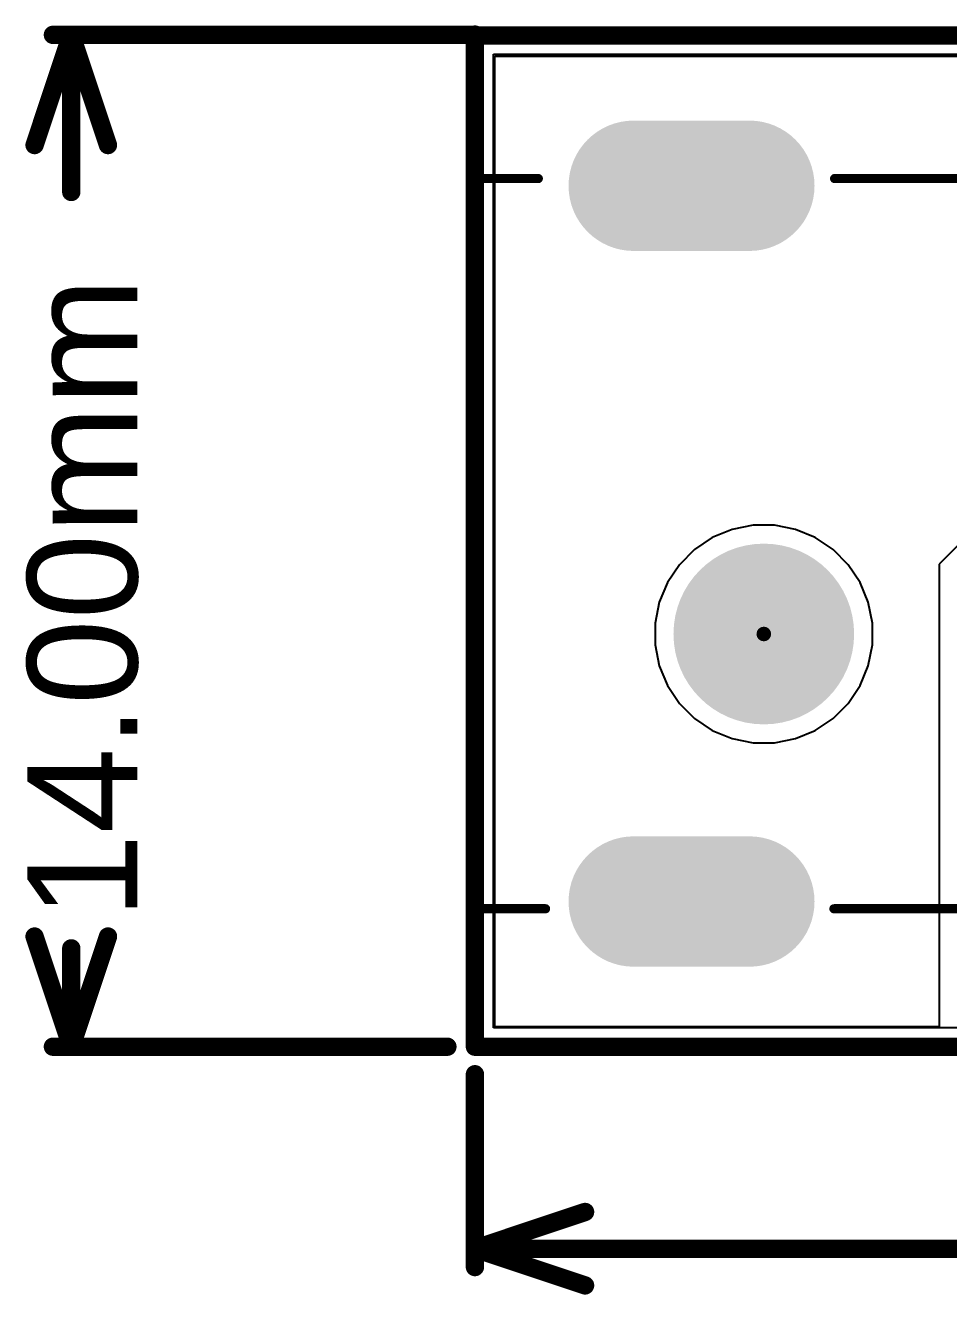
# Model space of a CAD drawing. Header units: inches. Extents: x -0.24 to 2.39, y -0.15 to 0.56.
# Drawn here: x -0.245 to 0.258, y -0.135 to 0.556 of the extents above; entities that cross this region are included whole.
import ezdxf

# ---------------------------------------------------------------- set-up
doc = ezdxf.new("R2010")
doc.units = ezdxf.units.IN
doc.header["$MEASUREMENT"] = 0
for name, color, linetype in [('Board Outline', 216, 'Continuous'), ('Bottom Layer', 5, 'Continuous'), ('Bottom Solder', 6, 'Continuous'), ('Multi-Layer', 9, 'Continuous'), ('Pad Holes', 156, 'Continuous'), ('Top Layer', 1, 'Continuous'), ('Top Overlay', 2, 'Continuous'), ('Top Solder', 216, 'Continuous')]:
    doc.layers.add(name, color=color, linetype=linetype)
doc.styles.add('Arial', font='', dxfattribs={"height": 0.2})
doc.styles.get('Arial').set_extended_font_data('Arial')

# ---------------------------------------------------------------- blocks, each defined once
blk = doc.blocks.new('PJ_051AH_4')
at = {"layer": 'Bottom Layer'}
h = blk.add_hatch(color=5, dxfattribs=at)
edge = h.paths.add_edge_path()
edge.add_arc((0.1122, 0.19488), 0.0315, 90, 270)
edge.add_line((0.1122, 0.16339), (0.1752, 0.16339))
edge.add_arc((0.1752, 0.19488), 0.0315, 270, 450)
edge.add_line((0.1752, 0.22638), (0.1122, 0.22638))
h = blk.add_hatch(color=5, dxfattribs=at)
edge = h.paths.add_edge_path()
edge.add_arc((-0.11417, 0.17913), 0.02953, 270, 450)
edge.add_line((-0.11417, 0.20866), (-0.17323, 0.20866))
edge.add_arc((-0.17323, 0.17913), 0.02953, 90, 270)
edge.add_line((-0.17323, 0.14961), (-0.11417, 0.14961))
h = blk.add_hatch(color=5, dxfattribs=at)
edge = h.paths.add_edge_path()
edge.add_arc((-0.11417, 0.04921), 0.02953, 270, 450)
edge.add_line((-0.11417, 0.07874), (-0.17323, 0.07874))
edge.add_arc((-0.17323, 0.04921), 0.02953, 90, 270)
edge.add_line((-0.17323, 0.01969), (-0.11417, 0.01969))
h = blk.add_hatch(color=5, dxfattribs=at)
edge = h.paths.add_edge_path()
edge.add_arc((-0.17323, -0.15945), 0.02953, 90, 270)
edge.add_line((-0.17323, -0.18898), (-0.11417, -0.18898))
edge.add_arc((-0.11417, -0.15945), 0.02953, 270, 450)
edge.add_line((-0.11417, -0.12992), (-0.17323, -0.12992))
h = blk.add_hatch(color=5, dxfattribs=at)
edge = h.paths.add_edge_path()
edge.add_arc((0.1122, -0.19488), 0.0315, 90, 270)
edge.add_line((0.1122, -0.22638), (0.1752, -0.22638))
edge.add_arc((0.1752, -0.19488), 0.0315, 270, 450)
edge.add_line((0.1752, -0.16339), (0.1122, -0.16339))
at = {"layer": 'Bottom Solder'}
h = blk.add_hatch(color=6, dxfattribs=at)
edge = h.paths.add_edge_path()
edge.add_arc((0.1122, 0.19488), 0.0355, 90, 270)
edge.add_line((0.1122, 0.15939), (0.1752, 0.15939))
edge.add_arc((0.1752, 0.19488), 0.0355, 270, 450)
edge.add_line((0.1752, 0.23038), (0.1122, 0.23038))
h = blk.add_hatch(color=6, dxfattribs=at)
edge = h.paths.add_edge_path()
edge.add_arc((-0.11417, 0.17913), 0.03353, 270, 450)
edge.add_line((-0.11417, 0.21266), (-0.17323, 0.21266))
edge.add_arc((-0.17323, 0.17913), 0.03353, 90, 270)
edge.add_line((-0.17323, 0.14561), (-0.11417, 0.14561))
h = blk.add_hatch(color=6, dxfattribs=at)
edge = h.paths.add_edge_path()
edge.add_arc((-0.11417, 0.04921), 0.03353, 270, 450)
edge.add_line((-0.11417, 0.08274), (-0.17323, 0.08274))
edge.add_arc((-0.17323, 0.04921), 0.03353, 90, 270)
edge.add_line((-0.17323, 0.01569), (-0.11417, 0.01569))
h = blk.add_hatch(color=6, dxfattribs=at)
edge = h.paths.add_edge_path()
edge.add_arc((0.10433, 0.04921), 0.004, 0, 360)
h = blk.add_hatch(color=6, dxfattribs=at)
edge = h.paths.add_edge_path()
edge.add_arc((-0.17323, -0.15945), 0.03353, 90, 270)
edge.add_line((-0.17323, -0.19298), (-0.11417, -0.19298))
edge.add_arc((-0.11417, -0.15945), 0.03353, 270, 450)
edge.add_line((-0.11417, -0.12592), (-0.17323, -0.12592))
h = blk.add_hatch(color=6, dxfattribs=at)
edge = h.paths.add_edge_path()
edge.add_arc((0.1122, -0.19488), 0.0355, 90, 270)
edge.add_line((0.1122, -0.23038), (0.1752, -0.23038))
edge.add_arc((0.1752, -0.19488), 0.0355, 270, 450)
edge.add_line((0.1752, -0.15939), (0.1122, -0.15939))
at = {"layer": 'Multi-Layer'}
h = blk.add_hatch(color=9, dxfattribs=at)
edge = h.paths.add_edge_path()
edge.add_arc((0.1122, 0.19488), 0.0315, 90, 270)
edge.add_line((0.1122, 0.16339), (0.1752, 0.16339))
edge.add_arc((0.1752, 0.19488), 0.0315, 270, 450)
edge.add_line((0.1752, 0.22638), (0.1122, 0.22638))
h = blk.add_hatch(color=9, dxfattribs=at)
edge = h.paths.add_edge_path()
edge.add_arc((-0.11417, 0.17913), 0.02953, 270, 450)
edge.add_line((-0.11417, 0.20866), (-0.17323, 0.20866))
edge.add_arc((-0.17323, 0.17913), 0.02953, 90, 270)
edge.add_line((-0.17323, 0.14961), (-0.11417, 0.14961))
h = blk.add_hatch(color=9, dxfattribs=at)
edge = h.paths.add_edge_path()
edge.add_arc((-0.11417, 0.04921), 0.02953, 270, 450)
edge.add_line((-0.11417, 0.07874), (-0.17323, 0.07874))
edge.add_arc((-0.17323, 0.04921), 0.02953, 90, 270)
edge.add_line((-0.17323, 0.01969), (-0.11417, 0.01969))
h = blk.add_hatch(color=9, dxfattribs=at)
edge = h.paths.add_edge_path()
edge.add_arc((-0.17323, -0.15945), 0.02953, 90, 270)
edge.add_line((-0.17323, -0.18898), (-0.11417, -0.18898))
edge.add_arc((-0.11417, -0.15945), 0.02953, 270, 450)
edge.add_line((-0.11417, -0.12992), (-0.17323, -0.12992))
h = blk.add_hatch(color=9, dxfattribs=at)
edge = h.paths.add_edge_path()
edge.add_arc((0.1122, -0.19488), 0.0315, 90, 270)
edge.add_line((0.1122, -0.22638), (0.1752, -0.22638))
edge.add_arc((0.1752, -0.19488), 0.0315, 270, 450)
edge.add_line((0.1752, -0.16339), (0.1122, -0.16339))
at = {"layer": 'Pad Holes'}
for points in [[(0.09843, 0.21063), (0.18898, 0.21063), (0.18898, 0.17913), (0.09843, 0.17913)], [(-0.10433, 0.16339), (-0.18307, 0.16339), (-0.18307, 0.19488), (-0.10433, 0.19488)], [(-0.10433, 0.03346), (-0.18307, 0.03346), (-0.18307, 0.06496), (-0.10433, 0.06496)], [(-0.18307, -0.1437), (-0.10433, -0.1437), (-0.10433, -0.1752), (-0.18307, -0.1752)], [(0.09843, -0.17913), (0.18898, -0.17913), (0.18898, -0.21063), (0.09843, -0.21063)]]:
    blk.add_hatch(color=7, dxfattribs=at).paths.add_polyline_path(points)
h = blk.add_hatch(color=7, dxfattribs=at)
edge = h.paths.add_edge_path()
edge.add_arc((0.10433, 0.04921), 0.04921, 0, 360)
at = {"layer": 'Top Layer'}
h = blk.add_hatch(color=1, dxfattribs=at)
edge = h.paths.add_edge_path()
edge.add_arc((0.1122, 0.19488), 0.0315, 90, 270)
edge.add_line((0.1122, 0.16339), (0.1752, 0.16339))
edge.add_arc((0.1752, 0.19488), 0.0315, 270, 450)
edge.add_line((0.1752, 0.22638), (0.1122, 0.22638))
h = blk.add_hatch(color=1, dxfattribs=at)
edge = h.paths.add_edge_path()
edge.add_arc((-0.11417, 0.17913), 0.02953, 270, 450)
edge.add_line((-0.11417, 0.20866), (-0.17323, 0.20866))
edge.add_arc((-0.17323, 0.17913), 0.02953, 90, 270)
edge.add_line((-0.17323, 0.14961), (-0.11417, 0.14961))
h = blk.add_hatch(color=1, dxfattribs=at)
edge = h.paths.add_edge_path()
edge.add_arc((-0.11417, 0.04921), 0.02953, 270, 450)
edge.add_line((-0.11417, 0.07874), (-0.17323, 0.07874))
edge.add_arc((-0.17323, 0.04921), 0.02953, 90, 270)
edge.add_line((-0.17323, 0.01969), (-0.11417, 0.01969))
h = blk.add_hatch(color=1, dxfattribs=at)
edge = h.paths.add_edge_path()
edge.add_arc((-0.17323, -0.15945), 0.02953, 90, 270)
edge.add_line((-0.17323, -0.18898), (-0.11417, -0.18898))
edge.add_arc((-0.11417, -0.15945), 0.02953, 270, 450)
edge.add_line((-0.11417, -0.12992), (-0.17323, -0.12992))
h = blk.add_hatch(color=1, dxfattribs=at)
edge = h.paths.add_edge_path()
edge.add_arc((0.1122, -0.19488), 0.0315, 90, 270)
edge.add_line((0.1122, -0.22638), (0.1752, -0.22638))
edge.add_arc((0.1752, -0.19488), 0.0315, 270, 450)
edge.add_line((0.1752, -0.16339), (0.1122, -0.16339))
at = {"layer": 'Top Solder'}
h = blk.add_hatch(color=216, dxfattribs=at)
edge = h.paths.add_edge_path()
edge.add_arc((0.1122, 0.19488), 0.0355, 90, 270)
edge.add_line((0.1122, 0.15939), (0.1752, 0.15939))
edge.add_arc((0.1752, 0.19488), 0.0355, 270, 450)
edge.add_line((0.1752, 0.23038), (0.1122, 0.23038))
h = blk.add_hatch(color=216, dxfattribs=at)
edge = h.paths.add_edge_path()
edge.add_arc((-0.11417, 0.17913), 0.03353, 270, 450)
edge.add_line((-0.11417, 0.21266), (-0.17323, 0.21266))
edge.add_arc((-0.17323, 0.17913), 0.03353, 90, 270)
edge.add_line((-0.17323, 0.14561), (-0.11417, 0.14561))
h = blk.add_hatch(color=216, dxfattribs=at)
edge = h.paths.add_edge_path()
edge.add_arc((-0.11417, 0.04921), 0.03353, 270, 450)
edge.add_line((-0.11417, 0.08274), (-0.17323, 0.08274))
edge.add_arc((-0.17323, 0.04921), 0.03353, 90, 270)
edge.add_line((-0.17323, 0.01569), (-0.11417, 0.01569))
h = blk.add_hatch(color=216, dxfattribs=at)
edge = h.paths.add_edge_path()
edge.add_arc((0.10433, 0.04921), 0.004, 0, 360)
h = blk.add_hatch(color=216, dxfattribs=at)
edge = h.paths.add_edge_path()
edge.add_arc((-0.17323, -0.15945), 0.03353, 90, 270)
edge.add_line((-0.17323, -0.19298), (-0.11417, -0.19298))
edge.add_arc((-0.11417, -0.15945), 0.03353, 270, 450)
edge.add_line((-0.11417, -0.12592), (-0.17323, -0.12592))
h = blk.add_hatch(color=216, dxfattribs=at)
edge = h.paths.add_edge_path()
edge.add_arc((0.1122, -0.19488), 0.0355, 90, 270)
edge.add_line((0.1122, -0.23038), (0.1752, -0.23038))
edge.add_arc((0.1752, -0.19488), 0.0355, 270, 450)
edge.add_line((0.1752, -0.15939), (0.1122, -0.15939))
at = {"layer": 'Top Overlay'}
for points in [[(-0.145, 0.219, 0.01, 0.01, 0), (-0.151, 0.225, 0.01, 0.01, 0)], [(-0.139, 0.225, 0.01, 0.01, 0), (-0.151, 0.225, 0.01, 0.01, 0)], [(-0.139, 0.225, 0.01, 0.01, 0), (-0.145, 0.219, 0.01, 0.01, 0)], [(0.06614, 0.19882, 0.005, 0.005, 0), (-0.07402, 0.19882, 0.005, 0.005, 0)], [(0.26181, 0.19882, 0.005, 0.005, 0), (0.22323, 0.19882, 0.005, 0.005, 0)], [(0.26181, 0.19882, 0.005, 0.005, 0), (0.26181, -0.19882, 0.005, 0.005, 0)], [(-0.19094, 0.13701, 0.005, 0.005, 0), (-0.19094, 0.08543, 0.005, 0.005, 0)], [(-0.19094, 0.00315, 0.005, 0.005, 0), (-0.19094, -0.11732, 0.005, 0.005, 0)], [(0.06575, -0.19882, 0.005, 0.005, 0), (-0.09252, -0.19882, 0.005, 0.005, 0)], [(0.26181, -0.19882, 0.005, 0.005, 0), (0.22717, -0.19882, 0.005, 0.005, 0)]]:
    blk.add_lwpolyline(points, format="xyseb", dxfattribs=at)
for points in [[(-0.1535, 0.225, 0.005, 0.005, 1), (-0.1485, 0.225, 0.005, 0.005, 1)], [(-0.1535, 0.225, 0.005, 0.005, 1), (-0.1485, 0.225, 0.005, 0.005, 1)], [(-0.1415, 0.225, 0.005, 0.005, 1), (-0.1365, 0.225, 0.005, 0.005, 1)], [(-0.1415, 0.225, 0.005, 0.005, 1), (-0.1365, 0.225, 0.005, 0.005, 1)], [(-0.1475, 0.219, 0.005, 0.005, 1), (-0.1425, 0.219, 0.005, 0.005, 1)], [(-0.1475, 0.219, 0.005, 0.005, 1), (-0.1425, 0.219, 0.005, 0.005, 1)], [(-0.07527, 0.19882, 0.0025, 0.0025, 1), (-0.07277, 0.19882, 0.0025, 0.0025, 1)], [(0.06489, 0.19882, 0.0025, 0.0025, 1), (0.06739, 0.19882, 0.0025, 0.0025, 1)], [(0.22198, 0.19882, 0.0025, 0.0025, 1), (0.22448, 0.19882, 0.0025, 0.0025, 1)], [(0.26056, 0.19882, 0.0025, 0.0025, 1), (0.26306, 0.19882, 0.0025, 0.0025, 1)], [(0.26056, 0.19882, 0.0025, 0.0025, 1), (0.26306, 0.19882, 0.0025, 0.0025, 1)], [(-0.19219, 0.13701, 0.0025, 0.0025, 1), (-0.18969, 0.13701, 0.0025, 0.0025, 1)], [(-0.19219, 0.08543, 0.0025, 0.0025, 1), (-0.18969, 0.08543, 0.0025, 0.0025, 1)], [(-0.19219, 0.00315, 0.0025, 0.0025, 1), (-0.18969, 0.00315, 0.0025, 0.0025, 1)], [(-0.19219, -0.11732, 0.0025, 0.0025, 1), (-0.18969, -0.11732, 0.0025, 0.0025, 1)], [(-0.09377, -0.19882, 0.0025, 0.0025, 1), (-0.09127, -0.19882, 0.0025, 0.0025, 1)], [(0.0645, -0.19882, 0.0025, 0.0025, 1), (0.067, -0.19882, 0.0025, 0.0025, 1)], [(0.22592, -0.19882, 0.0025, 0.0025, 1), (0.22842, -0.19882, 0.0025, 0.0025, 1)], [(0.26056, -0.19882, 0.0025, 0.0025, 1), (0.26306, -0.19882, 0.0025, 0.0025, 1)], [(0.26056, -0.19882, 0.0025, 0.0025, 1), (0.26306, -0.19882, 0.0025, 0.0025, 1)]]:
    blk.add_lwpolyline(points, format="xyseb", close=True, dxfattribs=at)

msp = doc.modelspace()

# ---------------------------------------------------------------- linework, layer by layer
at = {"layer": 'Board Outline'}
for points in [[(0, 0, 0.01, 0.01, 0), (0, 0.55116, 0.01, 0.01, 0)], [(0, 0.55067, 0.01, 0.01, 0), (2.38189, 0.55067, 0.01, 0.01, 0)], [(0, 0, 0.01, 0.01, 0), (2.38189, 0, 0.01, 0.01, 0)]]:
    msp.add_lwpolyline(points, format="xyseb", dxfattribs=at)
for points in [[(-0.0025, 0.55116, 0.005, 0.005, 1), (0.0025, 0.55116, 0.005, 0.005, 1)], [(-0.0025, 0.55067, 0.005, 0.005, 1), (0.0025, 0.55067, 0.005, 0.005, 1)], [(-0.0025, 0, 0.005, 0.005, 1), (0.0025, 0, 0.005, 0.005, 1)], [(-0.0025, 0, 0.005, 0.005, 1), (0.0025, 0, 0.005, 0.005, 1)]]:
    msp.add_lwpolyline(points, format="xyseb", close=True, dxfattribs=at)
at = {"layer": 'Bottom Layer'}
for p, q in [((0.0102, 0.0102), (0.0102, 0.54048)), ((0.0102, 0.54048), (2.37169, 0.54048)), ((0.15154, 0.28394), (0.1401, 0.28166)), ((0.1632, 0.28394), (0.15154, 0.28394)), ((0.17464, 0.28166), (0.1632, 0.28394)), ((0.12932, 0.2772), (0.11962, 0.27072)), ((0.1401, 0.28166), (0.12932, 0.2772)), ((0.18542, 0.2772), (0.17464, 0.28166)), ((0.19512, 0.27072), (0.18542, 0.2772)), ((0.11962, 0.27072), (0.11138, 0.26247)), ((0.20336, 0.26247), (0.19512, 0.27072)), ((0.11138, 0.26247), (0.1049, 0.25277)), ((0.20984, 0.25277), (0.20336, 0.26247)), ((0.1049, 0.25277), (0.10043, 0.242)), ((0.21431, 0.242), (0.20984, 0.25277)), ((0.10043, 0.242), (0.09816, 0.23056)), ((0.21658, 0.23056), (0.21431, 0.242)), ((0.09816, 0.23056), (0.09816, 0.21889)), ((0.21658, 0.21889), (0.21658, 0.23056)), ((0.09816, 0.21889), (0.10043, 0.20745)), ((0.21431, 0.20745), (0.21658, 0.21889)), ((0.10043, 0.20745), (0.1049, 0.19668)), ((0.20984, 0.19668), (0.21431, 0.20745)), ((0.1049, 0.19668), (0.11138, 0.18698)), ((0.20336, 0.18698), (0.20984, 0.19668)), ((0.11138, 0.18698), (0.11962, 0.17873)), ((0.19512, 0.17873), (0.20336, 0.18698)), ((0.11962, 0.17873), (0.12932, 0.17225)), ((0.18542, 0.17225), (0.19512, 0.17873)), ((0.12932, 0.17225), (0.1401, 0.16779)), ((0.1401, 0.16779), (0.15154, 0.16551)), ((0.1632, 0.16551), (0.17464, 0.16779)), ((0.17464, 0.16779), (0.18542, 0.17225)), ((0.15154, 0.16551), (0.1632, 0.16551)), ((2.37169, 0.0102), (0.0102, 0.0102))]:
    msp.add_line(p, q, dxfattribs=at)
at = {"layer": 'Top Layer'}
for p, q in [((0.01083, 0.01083), (0.01083, 0.53937)), ((0.01083, 0.53937), (0.01083, 0.53937)), ((0.01083, 0.53937), (0.51861, 0.53937)), ((0.33345, 0.34329), (0.25295, 0.2628)), ((0.15154, 0.28394), (0.1401, 0.28166)), ((0.1632, 0.28394), (0.15154, 0.28394)), ((0.17464, 0.28166), (0.1632, 0.28394)), ((0.12932, 0.2772), (0.11962, 0.27072)), ((0.1401, 0.28166), (0.12932, 0.2772)), ((0.18542, 0.2772), (0.17464, 0.28166)), ((0.19512, 0.27072), (0.18542, 0.2772)), ((0.11962, 0.27072), (0.11138, 0.26247)), ((0.20336, 0.26247), (0.19512, 0.27072)), ((0.25295, 0.2628), (0.25295, 0.01083)), ((0.11138, 0.26247), (0.1049, 0.25277)), ((0.20984, 0.25277), (0.20336, 0.26247)), ((0.1049, 0.25277), (0.10043, 0.242)), ((0.21431, 0.242), (0.20984, 0.25277)), ((0.10043, 0.242), (0.09816, 0.23056)), ((0.21658, 0.23056), (0.21431, 0.242)), ((0.09816, 0.23056), (0.09816, 0.21889)), ((0.21658, 0.21889), (0.21658, 0.23056)), ((0.09816, 0.21889), (0.10043, 0.20745)), ((0.21431, 0.20745), (0.21658, 0.21889)), ((0.10043, 0.20745), (0.1049, 0.19668)), ((0.20984, 0.19668), (0.21431, 0.20745)), ((0.1049, 0.19668), (0.11138, 0.18698)), ((0.20336, 0.18698), (0.20984, 0.19668)), ((0.11138, 0.18698), (0.11962, 0.17873)), ((0.19512, 0.17873), (0.20336, 0.18698)), ((0.11962, 0.17873), (0.12932, 0.17225)), ((0.18542, 0.17225), (0.19512, 0.17873)), ((0.12932, 0.17225), (0.1401, 0.16779)), ((0.1401, 0.16779), (0.15154, 0.16551)), ((0.1632, 0.16551), (0.17464, 0.16779)), ((0.17464, 0.16779), (0.18542, 0.17225)), ((0.15154, 0.16551), (0.1632, 0.16551)), ((0.25295, 0.01083), (0.01083, 0.01083))]:
    msp.add_line(p, q, dxfattribs=at)
at = {"layer": 'Top Overlay'}
for points in [[(-0.2399, 0.491, 0.01, 0.01, 0), (-0.2199, 0.551, 0.01, 0.01, 0)], [(-0.2299, 0.551, 0.01, 0.01, 0), (0, 0.551, 0.01, 0.01, 0)], [(-0.2199, 0.46544, 0.01, 0.01, 0), (-0.2199, 0.551, 0.01, 0.01, 0)], [(-0.2199, 0.551, 0.01, 0.01, 0), (-0.1999, 0.491, 0.01, 0.01, 0)], [(-0.2399, 0.06, 0.01, 0.01, 0), (-0.2199, 0, 0.01, 0.01, 0)], [(-0.2199, 0, 0.01, 0.01, 0), (-0.1999, 0.06, 0.01, 0.01, 0)], [(-0.2199, 0, 0.01, 0.01, 0), (-0.2199, 0.05356, 0.01, 0.01, 0)], [(-0.2299, 0, 0.01, 0.01, 0), (-0.015, 0, 0.01, 0.01, 0)], [(0, -0.12, 0.01, 0.01, 0), (0, -0.015, 0.01, 0.01, 0)], [(0, -0.11, 0.01, 0.01, 0), (0.06, -0.09, 0.01, 0.01, 0)], [(0, -0.11, 0.01, 0.01, 0), (0.96401, -0.11, 0.01, 0.01, 0)], [(0, -0.11, 0.01, 0.01, 0), (0.06, -0.13, 0.01, 0.01, 0)]]:
    msp.add_lwpolyline(points, format="xyseb", dxfattribs=at)
for points in [[(-0.2324, 0.551, 0.005, 0.005, 1), (-0.2274, 0.551, 0.005, 0.005, 1)], [(-0.2224, 0.551, 0.005, 0.005, 1), (-0.2174, 0.551, 0.005, 0.005, 1)], [(-0.2224, 0.551, 0.005, 0.005, 1), (-0.2174, 0.551, 0.005, 0.005, 1)], [(-0.2224, 0.551, 0.005, 0.005, 1), (-0.2174, 0.551, 0.005, 0.005, 1)], [(-0.0025, 0.551, 0.005, 0.005, 1), (0.0025, 0.551, 0.005, 0.005, 1)], [(-0.2424, 0.491, 0.005, 0.005, 1), (-0.2374, 0.491, 0.005, 0.005, 1)], [(-0.2024, 0.491, 0.005, 0.005, 1), (-0.1974, 0.491, 0.005, 0.005, 1)], [(-0.2224, 0.46544, 0.005, 0.005, 1), (-0.2174, 0.46544, 0.005, 0.005, 1)], [(-0.2424, 0.06, 0.005, 0.005, 1), (-0.2374, 0.06, 0.005, 0.005, 1)], [(-0.2024, 0.06, 0.005, 0.005, 1), (-0.1974, 0.06, 0.005, 0.005, 1)], [(-0.2224, 0.05356, 0.005, 0.005, 1), (-0.2174, 0.05356, 0.005, 0.005, 1)], [(-0.2324, 0, 0.005, 0.005, 1), (-0.2274, 0, 0.005, 0.005, 1)], [(-0.2224, 0, 0.005, 0.005, 1), (-0.2174, 0, 0.005, 0.005, 1)], [(-0.2224, 0, 0.005, 0.005, 1), (-0.2174, 0, 0.005, 0.005, 1)], [(-0.2224, 0, 0.005, 0.005, 1), (-0.2174, 0, 0.005, 0.005, 1)], [(-0.0175, 0, 0.005, 0.005, 1), (-0.0125, 0, 0.005, 0.005, 1)], [(-0.0025, -0.015, 0.005, 0.005, 1), (0.0025, -0.015, 0.005, 0.005, 1)], [(0.0575, -0.09, 0.005, 0.005, 1), (0.0625, -0.09, 0.005, 0.005, 1)], [(-0.0025, -0.11, 0.005, 0.005, 1), (0.0025, -0.11, 0.005, 0.005, 1)], [(-0.0025, -0.11, 0.005, 0.005, 1), (0.0025, -0.11, 0.005, 0.005, 1)], [(-0.0025, -0.11, 0.005, 0.005, 1), (0.0025, -0.11, 0.005, 0.005, 1)], [(-0.0025, -0.12, 0.005, 0.005, 1), (0.0025, -0.12, 0.005, 0.005, 1)], [(0.0575, -0.13, 0.005, 0.005, 1), (0.0625, -0.13, 0.005, 0.005, 1)]]:
    msp.add_lwpolyline(points, format="xyseb", close=True, dxfattribs=at)

# ---------------------------------------------------------------- block references
at = {"rotation": 180}
msp.add_blockref('PJ_051AH_4', (0.2617, 0.27394), dxfattribs=at)

# ---------------------------------------------------------------- texts
at = {"layer": 'Top Overlay', "style": 'Arial'}
msp.add_text('14.00mm', height=0.06, rotation=90, dxfattribs=at).set_placement((-0.18391, 0.06956))

doc.saveas('drawing.dxf')
